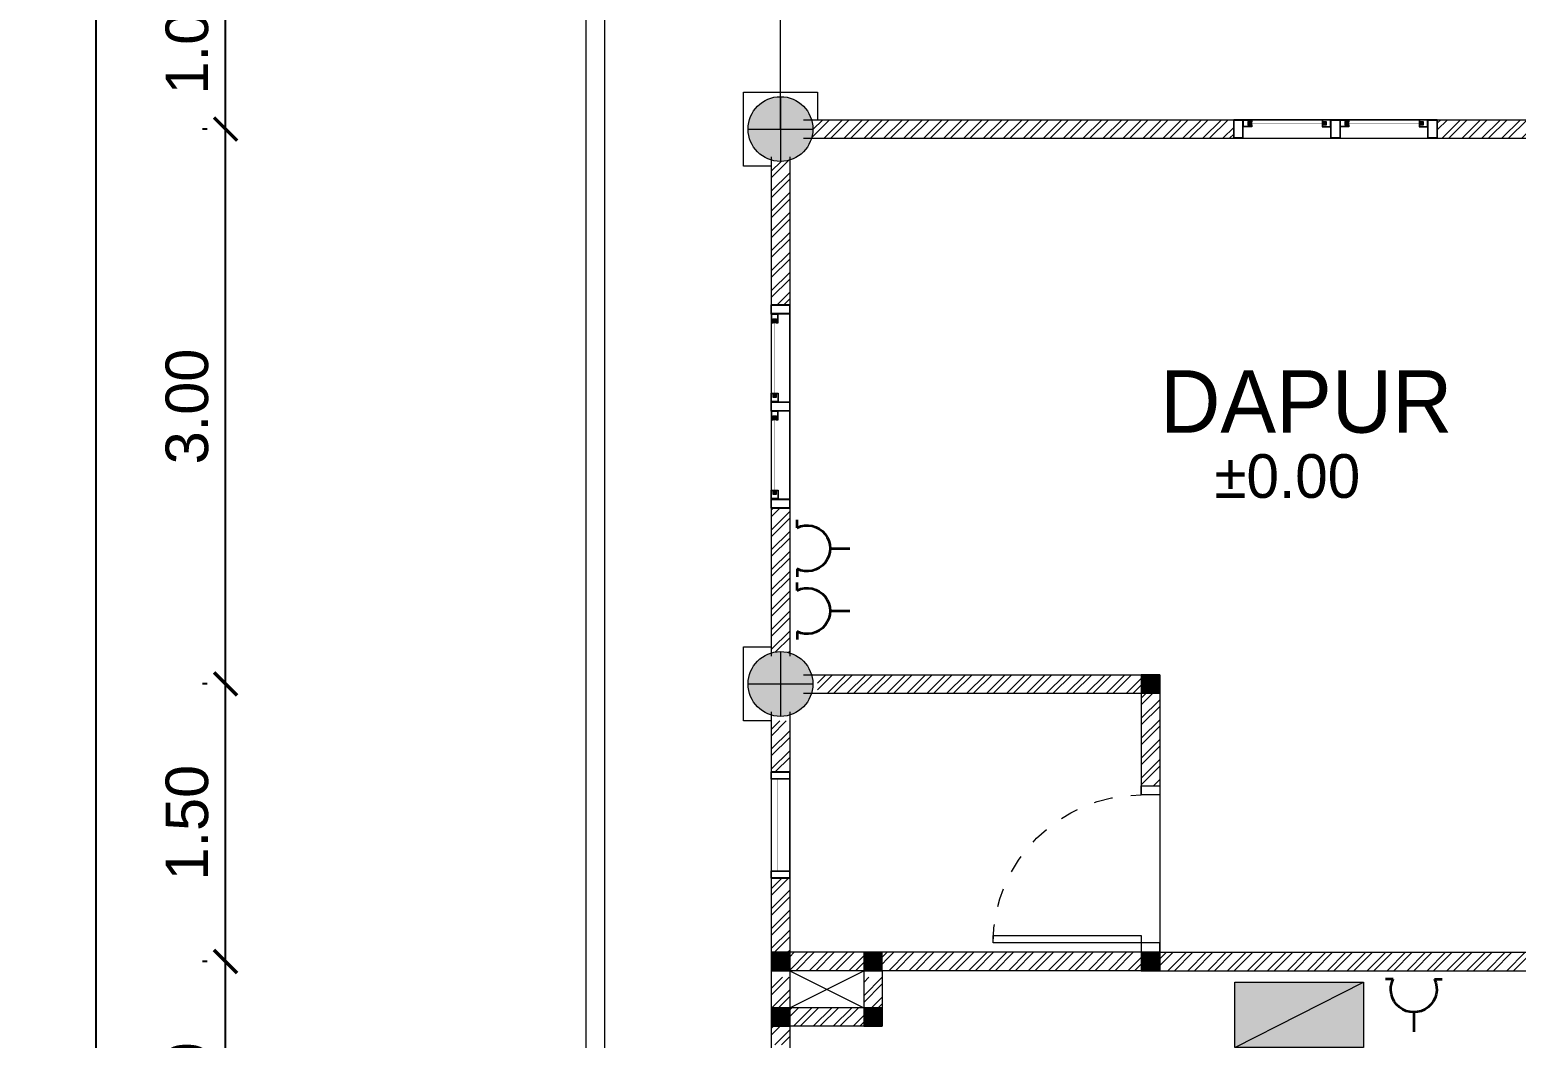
# Model space of a CAD drawing. Header units: millimetres. Extents: x -667 to -468, y -723 to -475.
# Drawn here: x -587.01 to -578.98, y -673.72 to -668.27 of the extents above; entities that cross this region are included whole.
import ezdxf

# ---------------------------------------------------------------- set-up
doc = ezdxf.new("R2010")
doc.units = ezdxf.units.MM
doc.linetypes.add('CENTER', pattern=[2, 1.25, -0.25, 0.25, -0.25])
doc.linetypes.add('HIDDEN', pattern=[0.375, 0.25, -0.125])
doc.layers.get('0').update_dxf_attribs({"lineweight": 9})
doc.layers.get('Defpoints').update_dxf_attribs({"lineweight": 0})
for name, color, linetype, lineweight in [('BLOCK', 231, 'Continuous', 5), ('COLUMN', 11, 'Continuous', 9), ('dinding', 36, 'Continuous', 9), ('DOOR', 6, 'Continuous', 5), ('HIDDEN', 9, 'HIDDEN', 5), ('NOTASI', 250, 'Continuous', 5), ('pintu', 6, 'Continuous', 5), ('TEXT', 26, 'Continuous', 5)]:
    doc.layers.add(name, color=color, linetype=linetype, lineweight=lineweight)
doc.styles.get("Standard").update_dxf_attribs({"font": 'arial.ttf'})
doc.dimstyles.new('Copy of 1-100', dxfattribs={"dimtxt": 0.23, "dimasz": 0.125, "dimexe": 0.125, "dimexo": 0.1, "dimgap": 0.09, "dimtad": 1, "dimtoh": 1, "dimzin": 0, "dimdsep": 46, "dimtxsty": 'Standard', "dimblk": 'ARCHTICK', "dimcen": 0.09, "dimdle": 0.125, "dimclrt": 2, "dimadec": 0, "dimazin": 0, "dimtfac": 1, "dimtofl": 0, "dimtmove": 0, "dimatfit": 3, "dimldrblk": 'ARCHTICK', "dimfxl": 1, "dimtolj": 1, "dimtzin": 0, "dimarcsym": 0})
pattern_1 = [(45, (75.192764, -159.11501), (-0.053881537, 0.053881537), []), (45, (75.228685, -159.11501), (-0.053881537, 0.053881537), [])]

# ---------------------------------------------------------------- blocks, each defined once
blk = doc.blocks.new('sk 1')
at = {"color": 242, "lineweight": 35, "true_color": 0xbb071f}
for p, q in [((54.3, 111.4), (54.3, 153.6)), ((54.3, 111.4), (54.3, 111.4)), ((-124, 0), (-230, 0)), ((54.3, -111.4), (54.3, -153.6))]:
    blk.add_line(p, q, dxfattribs=at)
blk.add_arc((0, 0), 124, 64.02952, 295.97048, dxfattribs=at)
blk = doc.blocks.new('32')
at = {"layer": 'NOTASI'}
h = blk.add_hatch(color=256, dxfattribs=at)
h.paths.add_polyline_path([(2106.8221, 191.4695), (2106.7721, 191.4695), (2106.7721, 191.4195), (2106.8221, 191.4195)])
h.paths.add_polyline_path([(2106.8721, 191.4695), (2106.8221, 191.4695), (2106.8221, 191.4195), (2106.8721, 191.4195)])
h.paths.add_polyline_path([(2106.8721, 191.4195), (2106.8221, 191.4195), (2106.8221, 191.3695), (2106.8721, 191.3695)])
h.paths.add_polyline_path([(2106.8221, 191.4195), (2106.7721, 191.4195), (2106.7721, 191.3695), (2106.8221, 191.3695)])
at = {"layer": 'BLOCK'}
for p, q in [((2106.7721, 191.4195), (2106.8721, 191.4195)), ((2106.8221, 191.4695), (2106.8221, 191.3695))]:
    blk.add_line(p, q, dxfattribs=at)
blk.add_lwpolyline([(2106.8721, 191.4695), (2106.7721, 191.4695), (2106.7721, 191.3695), (2106.8721, 191.3695)], close=True, dxfattribs=at)
blk = doc.blocks.new('*U613')
for points in [[(81823.4, 24533.4), (81823.4, 25333.4), (81783.4, 25333.4), (81783.4, 24533.4)], [(80973.4, 24433.4), (81023.4, 24433.4), (81023.4, 24533.4), (80973.4, 24533.4)], [(81823.4, 24533.4), (81873.4, 24533.4), (81873.4, 24433.4), (81823.4, 24433.4)]]:
    blk.add_lwpolyline(points, close=True)
at = {"layer": 'HIDDEN'}
blk.add_arc((81823.4, 24533.4), 800, 90, 180, dxfattribs=at)
blk = doc.blocks.new('_ArchTick')
at = {"color": 0, "linetype": 'ByBlock', "const_width": 0.15}
blk.add_lwpolyline([(-0.5, -0.5), (0.5, 0.5)], dxfattribs=at)
blk = doc.blocks.new('*D1071')
at = {"layer": 'Defpoints', "color": 0}
for p in [(-585.9555, -673.3031), (-585.9555, -673.3031), (-585.9555, -674.8031)]:
    blk.add_point(p, dxfattribs=at)
at = {"layer": 'NOTASI', "color": 0, "lineweight": -2}
for p, q in [((-585.9555, -674.9281), (-585.9555, -673.1781)), ((-586.0555, -673.3031), (-586.0805, -673.3031)), ((-586.0555, -674.8031), (-586.0805, -674.8031))]:
    blk.add_line(p, q, dxfattribs=at)
at = {"layer": 'NOTASI', "color": 0, "lineweight": -2, "xscale": 0.125, "yscale": 0.125, "zscale": 0.125}
for p, rotation in [((-585.9555, -673.3031), 90), ((-585.9555, -674.8031), 270)]:
    blk.add_blockref('_ArchTick', p, dxfattribs=dict(at, rotation=rotation))
at = {"layer": 'NOTASI', "color": 2, "insert": (-586.163, -674.0531), "char_height": 0.23, "attachment_point": 5, "rotation": 90}
blk.add_mtext('\\A1;1.50', dxfattribs=at)
blk = doc.blocks.new('*D1072')
at = {"layer": 'Defpoints', "color": 0}
for p in [(-585.9555, -671.8031), (-585.9555, -671.8031), (-585.9555, -673.3031)]:
    blk.add_point(p, dxfattribs=at)
at = {"layer": 'NOTASI', "color": 0, "lineweight": -2}
for p, q in [((-585.9555, -673.4281), (-585.9555, -671.6781)), ((-586.0555, -671.8031), (-586.0805, -671.8031)), ((-586.0555, -673.3031), (-586.0805, -673.3031))]:
    blk.add_line(p, q, dxfattribs=at)
at = {"layer": 'NOTASI', "color": 0, "lineweight": -2, "xscale": 0.125, "yscale": 0.125, "zscale": 0.125}
for p, rotation in [((-585.9555, -671.8031), 90), ((-585.9555, -673.3031), 270)]:
    blk.add_blockref('_ArchTick', p, dxfattribs=dict(at, rotation=rotation))
at = {"layer": 'NOTASI', "color": 2, "insert": (-586.163, -672.5531), "char_height": 0.23, "attachment_point": 5, "rotation": 90}
blk.add_mtext('\\A1;1.50', dxfattribs=at)
blk = doc.blocks.new('*D1073')
at = {"layer": 'Defpoints', "color": 0}
for p in [(-585.9555, -668.8031), (-585.9555, -668.8031), (-585.9555, -671.8031)]:
    blk.add_point(p, dxfattribs=at)
at = {"layer": 'NOTASI', "color": 0, "lineweight": -2}
for p, q in [((-585.9555, -671.9281), (-585.9555, -668.6781)), ((-586.0555, -668.8031), (-586.0805, -668.8031)), ((-586.0555, -671.8031), (-586.0805, -671.8031))]:
    blk.add_line(p, q, dxfattribs=at)
at = {"layer": 'NOTASI', "color": 0, "lineweight": -2, "xscale": 0.125, "yscale": 0.125, "zscale": 0.125}
for p, rotation in [((-585.9555, -668.8031), 90), ((-585.9555, -671.8031), 270)]:
    blk.add_blockref('_ArchTick', p, dxfattribs=dict(at, rotation=rotation))
at = {"layer": 'NOTASI', "color": 2, "insert": (-586.163, -670.3031), "char_height": 0.23, "attachment_point": 5, "rotation": 90}
blk.add_mtext('\\A1;3.00', dxfattribs=at)
blk = doc.blocks.new('*D1074')
at = {"layer": 'Defpoints', "color": 0}
for p in [(-585.9555, -667.8031), (-585.9555, -667.8031), (-585.9555, -668.8031)]:
    blk.add_point(p, dxfattribs=at)
at = {"layer": 'NOTASI', "color": 0, "lineweight": -2}
for p, q in [((-585.9555, -668.9281), (-585.9555, -667.6781)), ((-586.0555, -667.8031), (-586.0805, -667.8031)), ((-586.0555, -668.8031), (-586.0805, -668.8031))]:
    blk.add_line(p, q, dxfattribs=at)
at = {"layer": 'NOTASI', "color": 0, "lineweight": -2, "xscale": 0.125, "yscale": 0.125, "zscale": 0.125}
for p, rotation in [((-585.9555, -667.8031), 90), ((-585.9555, -668.8031), 270)]:
    blk.add_blockref('_ArchTick', p, dxfattribs=dict(at, rotation=rotation))
at = {"layer": 'NOTASI', "color": 2, "insert": (-586.163, -668.3031), "char_height": 0.23, "attachment_point": 5, "rotation": 90}
blk.add_mtext('\\A1;1.00', dxfattribs=at)
blk = doc.blocks.new('*D1076')
at = {"layer": 'Defpoints', "color": 0}
for p in [(-586.6555, -664.8031), (-586.6555, -664.8031), (-586.4555, -684.8031)]:
    blk.add_point(p, dxfattribs=at)
at = {"layer": 'NOTASI', "color": 0, "lineweight": -2}
for p, q in [((-586.6555, -684.9281), (-586.6555, -664.6781)), ((-586.7555, -664.8031), (-586.7805, -664.8031)), ((-586.5555, -684.8031), (-586.7805, -684.8031))]:
    blk.add_line(p, q, dxfattribs=at)
at = {"layer": 'NOTASI', "color": 0, "lineweight": -2, "xscale": 0.125, "yscale": 0.125, "zscale": 0.125}
for p, rotation in [((-586.6555, -664.8031), 90), ((-586.6555, -684.8031), 270)]:
    blk.add_blockref('_ArchTick', p, dxfattribs=dict(at, rotation=rotation))
at = {"layer": 'NOTASI', "color": 2, "insert": (-586.863, -674.8031), "char_height": 0.23, "attachment_point": 5, "rotation": 90}
blk.add_mtext('\\A1;20.00', dxfattribs=at)
blk = doc.blocks.new('kolommm bulat')
at = {"layer": 'NOTASI'}
h = blk.add_hatch(color=256, dxfattribs=at)
h.paths.add_polyline_path([(-808.9141, -494.9305), (-808.9141, -495.1055), (-808.7391, -495.1055, 0.414214)])
h.paths.add_polyline_path([(-808.9141, -494.9305, 0.414214), (-809.0891, -495.1055), (-808.9141, -495.1055)])
h.paths.add_polyline_path([(-808.9141, -495.1055), (-809.0891, -495.1055, 0.414214), (-808.9141, -495.2805)])
h.paths.add_polyline_path([(-808.7391, -495.1055), (-808.9141, -495.1055), (-808.9141, -495.2805, 0.414214)])
for p, q in [((-808.9141, -494.9305), (-808.9141, -495.2805)), ((-809.0891, -495.1055), (-808.7391, -495.1055))]:
    blk.add_line(p, q)
blk.add_circle((-808.9141, -495.1055), 0.175)
blk = doc.blocks.new('FCE')
h = blk.add_hatch()
h.set_pattern_fill('ANSI31', color=30, scale=0.02, angle=-180, style=0)
h.set_pattern_definition([(45, (-1849.7851361, -2568.5427676), (-0.0017677669529, 0.0017677669529), [])])
h.paths.add_polyline_path([(-655.011, -509.7223), (-655.009, -509.7223, -0.354282), (-655.007, -509.7193), (-655.027, -509.7193), (-655.027, -509.7273), (-655.011, -509.7273)])
h.paths.add_polyline_path([(-655.027, -509.7113), (-655.027, -509.7193), (-655.007, -509.7193, -0.354282), (-655.009, -509.7163), (-655.011, -509.7163), (-655.011, -509.7113)])
h = blk.add_hatch()
h.set_pattern_fill('ANSI31', color=30, scale=0.02, angle=-180, style=0)
h.set_pattern_definition([(135, (540.1511286, -2568.5427676), (0.0017677669529, 0.0017677669529), [])])
h.paths.add_polyline_path([(-654.623, -509.7223), (-654.625, -509.7223, 0.354282), (-654.627, -509.7193), (-654.607, -509.7193), (-654.607, -509.7273), (-654.623, -509.7273)])
h.paths.add_polyline_path([(-654.607, -509.7113), (-654.607, -509.7193), (-654.627, -509.7193, 0.354282), (-654.625, -509.7163), (-654.623, -509.7163), (-654.623, -509.7113)])
h = blk.add_hatch()
h.set_pattern_fill('ANSI31', color=30, scale=0.02, angle=-180, style=0)
h.set_pattern_definition([(45, (-1849.2601361, -2568.5427676), (-0.0017677669529, 0.0017677669529), [])])
h.paths.add_polyline_path([(-654.486, -509.7223), (-654.484, -509.7223, -0.354282), (-654.482, -509.7193), (-654.502, -509.7193), (-654.502, -509.7273), (-654.486, -509.7273)])
h.paths.add_polyline_path([(-654.502, -509.7113), (-654.502, -509.7193), (-654.482, -509.7193, -0.354282), (-654.484, -509.7163), (-654.486, -509.7163), (-654.486, -509.7113)])
h = blk.add_hatch()
h.set_pattern_fill('ANSI31', color=30, scale=0.02, angle=-180, style=0)
h.set_pattern_definition([(135, (540.6761286, -2568.5427676), (0.0017677669529, 0.0017677669529), [])])
h.paths.add_polyline_path([(-654.098, -509.7223), (-654.1, -509.7223, 0.354282), (-654.102, -509.7193), (-654.082, -509.7193), (-654.082, -509.7273), (-654.098, -509.7273)])
h.paths.add_polyline_path([(-654.082, -509.7113), (-654.082, -509.7193), (-654.102, -509.7193, 0.354282), (-654.1, -509.7163), (-654.098, -509.7163), (-654.098, -509.7113)])
for points in [[(-655.0545, -509.6381), (-655.1045, -509.6381), (-655.1045, -509.7381), (-655.0545, -509.7381)], [(-655.1045, -509.6381), (-654.0045, -509.6381), (-654.0045, -509.7381), (-655.1045, -509.7381)], [(-655.0565, -509.6401), (-655.1025, -509.6401), (-655.1025, -509.7361), (-655.0565, -509.7361)], [(-655.029, -509.7093), (-655.009, -509.7093), (-655.009, -509.7026), (-655.0525, -509.7026), (-655.0525, -509.7361), (-655.009, -509.7361), (-655.009, -509.7293), (-655.029, -509.7293)], [(-654.605, -509.7093), (-654.625, -509.7093), (-654.625, -509.7026), (-654.5815, -509.7026), (-654.5815, -509.7361), (-654.625, -509.7361), (-654.625, -509.7293), (-654.605, -509.7293)], [(-654.5295, -509.6381), (-654.5795, -509.6381), (-654.5795, -509.7381), (-654.5295, -509.7381)], [(-654.5315, -509.6401), (-654.5775, -509.6401), (-654.5775, -509.7361), (-654.5315, -509.7361)], [(-654.504, -509.7093), (-654.484, -509.7093), (-654.484, -509.7026), (-654.5275, -509.7026), (-654.5275, -509.7361), (-654.484, -509.7361), (-654.484, -509.7293), (-654.504, -509.7293)], [(-654.08, -509.7093), (-654.1, -509.7093), (-654.1, -509.7026), (-654.0565, -509.7026), (-654.0565, -509.7361), (-654.1, -509.7361), (-654.1, -509.7293), (-654.08, -509.7293)], [(-654.0045, -509.6381), (-654.0545, -509.6381), (-654.0545, -509.7381), (-654.0045, -509.7381)], [(-654.0065, -509.6401), (-654.0525, -509.6401), (-654.0525, -509.7361), (-654.0065, -509.7361)]]:
    blk.add_lwpolyline(points, close=True)
for points in [[(-655.009, -509.7133), (-655.009, -509.7113), (-655.009, -509.7163), (-655.009, -509.7113), (-655.007, -509.7113), (-655.007, -509.7006), (-655.0545, -509.7006), (-655.0545, -509.7381), (-655.007, -509.7381), (-655.007, -509.7273), (-655.009, -509.7273), (-655.009, -509.7223), (-655.009, -509.7273)], [(-654.625, -509.7133), (-654.625, -509.7113), (-654.625, -509.7163), (-654.625, -509.7113), (-654.627, -509.7113), (-654.627, -509.7006), (-654.5795, -509.7006), (-654.5795, -509.7381), (-654.627, -509.7381), (-654.627, -509.7273), (-654.625, -509.7273), (-654.625, -509.7223), (-654.625, -509.7273)], [(-654.484, -509.7133), (-654.484, -509.7113), (-654.484, -509.7163), (-654.484, -509.7113), (-654.482, -509.7113), (-654.482, -509.7006), (-654.5295, -509.7006), (-654.5295, -509.7381), (-654.482, -509.7381), (-654.482, -509.7273), (-654.484, -509.7273), (-654.484, -509.7223), (-654.484, -509.7273)], [(-654.1, -509.7133), (-654.1, -509.7113), (-654.1, -509.7163), (-654.1, -509.7113), (-654.102, -509.7113), (-654.102, -509.7006), (-654.0545, -509.7006), (-654.0545, -509.7381), (-654.102, -509.7381), (-654.102, -509.7273), (-654.1, -509.7273), (-654.1, -509.7223), (-654.1, -509.7273)], [(-655.009, -509.7223), (-655.011, -509.7223), (-655.011, -509.7273), (-655.027, -509.7273), (-655.027, -509.7113), (-655.011, -509.7113), (-655.011, -509.7163), (-655.009, -509.7163)], [(-654.625, -509.7223), (-654.623, -509.7223), (-654.623, -509.7273), (-654.607, -509.7273), (-654.607, -509.7113), (-654.623, -509.7113), (-654.623, -509.7163), (-654.625, -509.7163)], [(-654.484, -509.7223), (-654.486, -509.7223), (-654.486, -509.7273), (-654.502, -509.7273), (-654.502, -509.7113), (-654.486, -509.7113), (-654.486, -509.7163), (-654.484, -509.7163)], [(-654.1, -509.7223), (-654.098, -509.7223), (-654.098, -509.7273), (-654.082, -509.7273), (-654.082, -509.7113), (-654.098, -509.7113), (-654.098, -509.7163), (-654.1, -509.7163)]]:
    blk.add_lwpolyline(points)
at = {"color": 20, "const_width": 0.002}
for points in [[(-654.623, -509.7193), (-655.011, -509.7193)], [(-654.098, -509.7193), (-654.486, -509.7193)]]:
    blk.add_lwpolyline(points, dxfattribs=at)
for centre, start, end in [((-655.0062, -509.7166), 174.67337, 252.70675), ((-655.0062, -509.7221), 107.29325, 185.32663), ((-654.6279, -509.7166), 287.29325, 5.32663), ((-654.6279, -509.7221), 354.67337, 72.70675), ((-654.4812, -509.7166), 174.67337, 252.70675), ((-654.4812, -509.7221), 107.29325, 185.32663), ((-654.1029, -509.7166), 287.29325, 5.32663), ((-654.1029, -509.7221), 354.67337, 72.70675)]:
    blk.add_arc(centre, 0.00286, start, end)
blk = doc.blocks.new('VFE')
for points in [[(-641.3645, -508.7381), (-641.3245, -508.7381), (-641.3245, -508.6381), (-641.3645, -508.6381)], [(-640.7895, -508.7381), (-641.3645, -508.7381), (-641.3645, -508.6381), (-640.7895, -508.6381)], [(-641.3265, -508.6401), (-641.3625, -508.6401), (-641.3625, -508.7361), (-641.3265, -508.7361)], [(-640.8295, -508.7381), (-640.7895, -508.7381), (-640.7895, -508.6381), (-640.8295, -508.6381)], [(-640.7915, -508.6401), (-640.8275, -508.6401), (-640.8275, -508.7361), (-640.7915, -508.7361)]]:
    blk.add_lwpolyline(points, close=True)
at = {"linetype": 'CENTER', "ltscale": 0.1, "const_width": 0.002}
blk.add_lwpolyline([(-641.3245, -508.7031), (-640.8295, -508.7031)], dxfattribs=at)
blk = doc.blocks.new('bok')
h = blk.add_hatch(color=256)
h.set_gradient(color1=(250, 255, 255), one_color=1, tint=1)
h.paths.add_polyline_path([(286.4947, 536.0116), (286.4947, 535.8143), (286.8815, 536.0116)])
blk.add_line((286.4947, 535.8143), (286.8815, 536.0116))
blk.add_lwpolyline([(286.4947, 536.0116), (286.8815, 536.0116), (286.8815, 535.8143), (286.4947, 535.8143)], close=True)
blk = doc.blocks.new('box panel')
at = {"lineweight": 9}
h = blk.add_hatch(color=256, dxfattribs=at)
h.set_gradient(color1=(238, 227, 17), one_color=1, tint=1)
h.paths.add_polyline_path([(0.1934, 0.0987), (-0.1934, -0.0987), (0.1934, -0.0987)])
blk.add_blockref('bok', (-286.6881, -535.913))

msp = doc.modelspace()

# ---------------------------------------------------------------- hatches: boundary and pattern name
at = {"layer": 'NOTASI'}
h = msp.add_hatch(dxfattribs=at)
h.set_pattern_fill('ANSI32', color=256, scale=0.008, style=0)
h.set_pattern_definition(pattern_1)
h.paths.add_polyline_path([(-580.5055, -668.7531), (-582.7878, -668.7531, -0.072565), (-582.7805, -668.8031, -0.072565), (-582.7878, -668.8531), (-580.5055, -668.8531)])
h.paths.add_polyline_path([(-578.0805, -668.7531), (-579.4055, -668.7531), (-579.4055, -668.8531), (-578.0805, -668.8531)])
h = msp.add_hatch(dxfattribs=at)
h.set_pattern_fill('ANSI32', color=256, scale=0.008, style=0)
h.set_pattern_definition(pattern_1)
h.paths.add_polyline_path([(-582.9055, -668.9708, -0.145898), (-583.0055, -668.9708), (-583.0055, -669.7531), (-582.9055, -669.7531)])
h.paths.add_polyline_path([(-582.9055, -670.8531), (-583.0055, -670.8531), (-583.0055, -671.6354, -0.145898), (-582.9055, -671.6354)])
h = msp.add_hatch(dxfattribs=at)
h.set_pattern_fill('ANSI32', color=256, scale=0.008, style=0)
h.set_pattern_definition(pattern_1)
h.paths.add_polyline_path([(-580.9055, -671.8531), (-581.0055, -671.8531), (-581.0055, -672.3531), (-580.9055, -672.3531)])
h.paths.add_polyline_path([(-581.0055, -671.7531), (-582.7555, -671.7531), (-582.7555, -671.8531), (-581.0055, -671.8531)])
h.paths.add_polyline_path([(-582.9055, -672.0031), (-583.0055, -672.0031), (-583.0055, -672.2781), (-582.9055, -672.2781)])
h.paths.add_polyline_path([(-582.9055, -672.8531), (-583.0055, -672.8531), (-583.0055, -673.2531), (-582.9055, -673.2531)])
h.paths.add_polyline_path([(-581.0055, -673.2531), (-582.9055, -673.2531), (-582.9055, -673.3531), (-581.0055, -673.3531)])
h = msp.add_hatch(dxfattribs=at)
h.set_pattern_fill('ANSI32', color=256, scale=0.008, style=0)
h.set_pattern_definition(pattern_1)
h.paths.add_polyline_path([(-577.9055, -673.3888), (-578.0055, -673.3888), (-578.0055, -674.6531), (-577.9055, -674.6531)])
h.paths.add_polyline_path([(-577.9055, -671.9531), (-578.0055, -671.9531), (-578.0055, -673.2531), (-577.9055, -673.2531)])
h.paths.add_polyline_path([(-578.9055, -673.2531), (-580.9055, -673.2531), (-580.9055, -673.3531), (-578.9055, -673.3531)])
h = msp.add_hatch(dxfattribs=at)
h.set_pattern_fill('ANSI32', color=256, scale=0.008, style=0)
h.set_pattern_definition(pattern_1)
h.paths.add_polyline_path([(-582.9055, -673.3888), (-583.0055, -673.3888), (-583.0055, -673.7531), (-582.9055, -673.7531)])
h.paths.add_polyline_path([(-582.4055, -673.3888), (-582.5055, -673.3888), (-582.5055, -673.5531), (-582.9055, -673.5531), (-582.9055, -673.6531), (-582.4055, -673.6531)])
h.paths.add_polyline_path([(-582.9055, -674.3281), (-583.0055, -674.3281), (-583.0055, -674.6354, -0.145898), (-582.9055, -674.6354)])

# ---------------------------------------------------------------- linework, layer by layer
for points in [[(-583.0055, -669.0031), (-583.1555, -669.0031), (-583.1555, -668.6031), (-582.7555, -668.6031), (-582.7555, -668.7531)], [(-583.0055, -672.0031), (-583.1555, -672.0031), (-583.1555, -671.6031), (-583.0055, -671.6031)]]:
    msp.add_lwpolyline(points)
at = {"layer": 'dinding'}
for p, q in [((-584.0055, -684.8531), (-584.0055, -664.7531)), ((-583.9055, -684.7531), (-583.9055, -664.8531)), ((-582.8305, -668.7531), (-578.0805, -668.7531)), ((-582.8305, -668.8531), (-578.0805, -668.8531)), ((-583.0055, -668.9531), (-583.0055, -671.6531)), ((-582.9055, -668.9531), (-582.9055, -671.6531)), ((-582.8305, -671.7531), (-580.9055, -671.7531)), ((-580.9055, -671.7531), (-580.9055, -673.3531)), ((-582.8305, -671.8531), (-581.0055, -671.8531)), ((-581.0055, -671.8531), (-581.0055, -672.4031)), ((-583.0055, -671.9531), (-583.0055, -674.6531)), ((-582.9055, -671.9531), (-582.9055, -674.6531)), ((-581.0055, -673.1631), (-581.0055, -673.2531)), ((-581.0055, -673.2531), (-582.9055, -673.2531)), ((-580.9055, -673.2531), (-578.9055, -673.2531)), ((-580.9055, -673.3531), (-582.9055, -673.3531)), ((-582.5055, -673.3531), (-582.5055, -673.5531)), ((-582.4055, -673.3531), (-582.4055, -673.6531)), ((-580.9055, -673.3531), (-578.9055, -673.3531)), ((-582.5055, -673.5531), (-582.9055, -673.5531)), ((-582.4055, -673.6531), (-582.9055, -673.6531))]:
    msp.add_line(p, q, dxfattribs=at)
msp.add_lwpolyline([(-582.9555, -668.8031), (-582.9555, -667.8031), (-573.4555, -667.8031), (-573.4555, -665.8031)], dxfattribs=at)
at = {"layer": 'NOTASI'}
for p, q in [((-582.9055, -673.3531), (-582.5055, -673.5531)), ((-582.9055, -673.5531), (-582.5055, -673.3531))]:
    msp.add_line(p, q, dxfattribs=at)

# ---------------------------------------------------------------- block references
at = {"color": 0, "xscale": -0.001, "yscale": 0.001, "zscale": 0.001}
for p in [(-582.8112, -671.0699), (-582.8112, -671.4084)]:
    msp.add_blockref('sk 1', p, dxfattribs=at)
at = {"xscale": 1.797320856922956, "yscale": 1.797320856922956, "zscale": 1.797320856922956}
msp.add_blockref('box panel', (-580.1518, -673.5917), dxfattribs=at)
at = {"color": 0, "xscale": -0.001, "yscale": 0.001, "zscale": 0.001, "rotation": 270}
msp.add_blockref('sk 1', (-579.5321, -673.4539), dxfattribs=at)
at = {"layer": 'COLUMN'}
for p in [(225.9586, -173.6976), (225.9586, -176.6976)]:
    msp.add_blockref('kolommm bulat', p, dxfattribs=at)
at = {"layer": 'COLUMN', "rotation": 270}
for p in [(-772.375, 1435.019), (-774.375, 1433.519), (-773.875, 1433.519), (-772.375, 1433.519), (-774.375, 1433.219), (-773.875, 1433.219)]:
    msp.add_blockref('32', p, dxfattribs=at)
at = {"layer": 'DOOR', "xscale": -0.0009999999999763531, "yscale": 0.0009999999999763531, "zscale": 0.0009999999999763531, "rotation": 89.99999999986969}
msp.add_blockref('*U613', (-556.4721, -591.3797), dxfattribs=at)
at = {"layer": 'pintu', "xscale": -1}
for name, p, rotation in [('FCE', (74.599, -1178.4912), 180), ('FCE', (-73.2675, -15.7486), 270), ('VFE', (-74.2675, -31.4886), 270)]:
    msp.add_blockref(name, p, dxfattribs=dict(at, rotation=rotation))

# ---------------------------------------------------------------- texts
at = {"layer": 'TEXT', "insert": (-580.9035, -670.1071), "char_height": 0.3375, "width": 1.480957, "attachment_point": 1}
msp.add_mtext('{\\fAvantGarde Bk BT|b0|i0|c0|p34;DAPUR}', dxfattribs=at)
at = {"layer": 'TEXT', "lineweight": 9, "insert": (-580.2158, -670.6806), "char_height": 0.236139, "attachment_point": 5}
msp.add_mtext('{\\fIrisUPC|b0|i0|c0|p34;%%P0.00}', dxfattribs=at)

# ---------------------------------------------------------------- dimensions: what is measured, and where the dimension line sits
at = {"layer": 'NOTASI'}
for base, p1, p2, picture, middle in [((-586.6555, -664.8031), (-586.4555, -684.8031), (-586.6555, -664.8031), '*D1076', (-586.863, -674.8031)), ((-585.9555, -667.8031), (-585.9555, -668.8031), (-585.9555, -667.8031), '*D1074', (-586.163, -668.3031)), ((-585.9555, -668.8031), (-585.9555, -671.8031), (-585.9555, -668.8031), '*D1073', (-586.163, -670.3031)), ((-585.9555, -671.8031), (-585.9555, -673.3031), (-585.9555, -671.8031), '*D1072', (-586.163, -672.5531)), ((-585.9555, -673.3031), (-585.9555, -674.8031), (-585.9555, -673.3031), '*D1071', (-586.163, -674.0531))]:
    dim = msp.add_linear_dim(base=base, p1=p1, p2=p2, angle=90, dimstyle='Copy of 1-100', dxfattribs=at)
    dim.commit()
    dim.dimension.update_dxf_attribs({"geometry": picture, "text_midpoint": middle})

doc.saveas('drawing.dxf')
